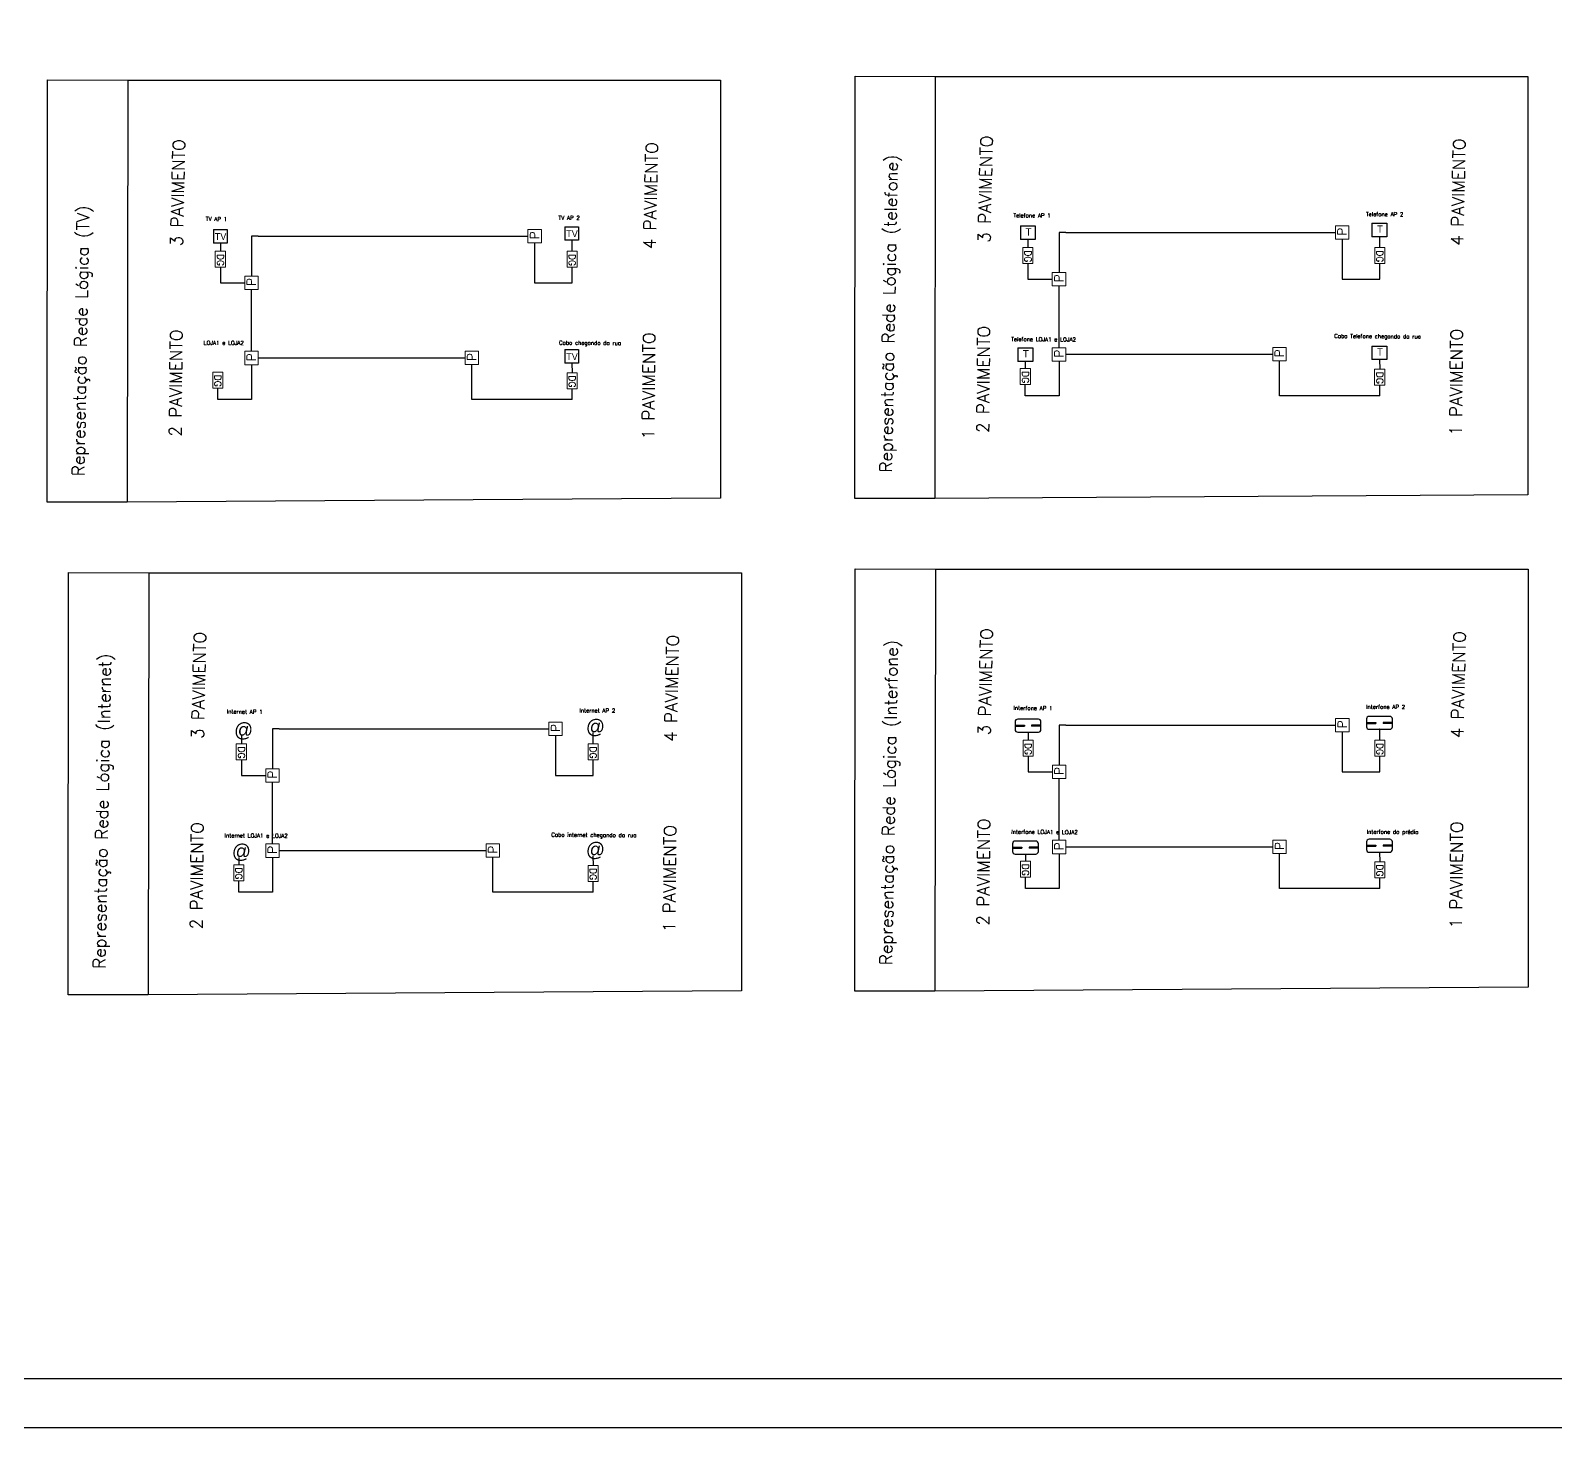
# Model space of a CAD drawing. Header units: millimetres. Extents: x 18652 to 51407, y 18252 to 30404.
# Drawn here: x 41861 to 43413, y 18252 to 19674 of the extents above; entities that cross this region are included whole.
import ezdxf

# ---------------------------------------------------------------- set-up
doc = ezdxf.new("R2010")
doc.units = ezdxf.units.MM
for name, color, linetype in [('BLOCOS-ELÉTRICOS', 22, 'Continuous'), ('P02', 2, 'Continuous'), ('Rede Lógica', 6, 'Continuous'), ('VIEWPORT', 10, 'Continuous')]:
    doc.layers.add(name, color=color, linetype=linetype)
for name, color, linetype, lineweight in [('EJEL05130C', 130, 'Continuous', 30), ('EJEL0580C', 80, 'Continuous', 9), ('EJELFORMATO', 170, 'Continuous', 25)]:
    doc.layers.add(name, color=color, linetype=linetype, lineweight=lineweight)
doc.styles.add('PADRÃO', font='', dxfattribs={"height": 0.2})
doc.styles.add('ROMANS', font='romans.shx')
doc.styles.add('SR80', font='SIMPLEX', dxfattribs={"height": 0.1})
doc.styles.get('PADRÃO').set_extended_font_data('AvantGarde Bk BT')

# ---------------------------------------------------------------- blocks, each defined once
blk = doc.blocks.new('A$C10176D62')
at = {"layer": 'BLOCOS-ELÉTRICOS', "color": 1}
for p, q in [((5.337369657354429e-07, 0.08099985402077436), (0.1079014143547283, 0.08099985402077436)), ((5.337369657354429e-07, 0.06899985401832964), (0.1079014143547283, 0.06899985401832964)), ((0.1079014143547283, 0.08099985402077436), (0.1079014143547283, 0.06899985401832964)), ((0.3000005336889444, 0.08099985402077436), (0.1920996530720913, 0.08099985402077436)), ((0.1920996530720913, 0.08099985402077436), (0.1920996530720913, 0.06899985401832964)), ((0.3000005336889444, 0.06899985401832964), (0.1920996530720913, 0.06899985401832964))]:
    blk.add_line(p, q, dxfattribs=at)
at = {"layer": 'BLOCOS-ELÉTRICOS', "color": 3}
blk.add_lwpolyline([(5.337369657354429e-07, 0.02999985402857419, 0.414213562373095), (0.0300005337321636, -1.459702616557479e-07), (0.2700005336937465, -1.459702616557479e-07, 0.414213562373095), (0.3000005336889444, 0.02999985402857419), (0.3000005336889444, 0.1199998540141678, 0.414213562373095), (0.2700005336937465, 0.1499998540093657), (0.0300005337321636, 0.1499998540093657, 0.414213562373095), (5.337369657354429e-07, 0.1199998540141678)], format="xyb", close=True, dxfattribs=at)
blk = doc.blocks.new('A$C4247474B')
at = {"layer": 'EJEL0580C'}
for p, q in [((0, 0), (31.74178720138116, 0)), ((0, 0), (0, -31.74178720138048)), ((31.74178720138116, 0), (31.74178720138116, -31.74178720138048)), ((0, -31.74178720138048), (31.74178720138116, -31.74178720138048))]:
    blk.add_line(p, q, dxfattribs=at)
at = {"layer": 'EJEL0580C', "style": 'SR80'}
blk.add_text('P', height=21.16119146758717, rotation=270, dxfattribs=at).set_placement((5.517269947242312, -8.256829813860804))
blk = doc.blocks.new('hrneh')
at = {"layer": 'Rede Lógica'}
for p, q in [((17296.56153137323, 9543.938275723256), (17296.56153137323, 9563.816761298305)), ((17296.56153137323, 9563.816761298305), (17306.50077416066, 9563.816761298305)), ((17306.5001111012, 9563.816496692754), (17316.43935388869, 9563.816496692754)), ((17316.43869082922, 9543.937746512145), (17316.43869082922, 9563.816232087212)), ((17316.44001694887, 9543.938275723256), (17296.56153137323, 9543.938275723256))]:
    blk.add_line(p, q, dxfattribs=at)
at = {"layer": 'Rede Lógica', "color": 6, "style": 'PADRÃO'}
blk.add_text('TV', height=9.849917402638706, rotation=180, dxfattribs=at).set_placement((17314.58736156709, 9559.076179925562))

msp = doc.modelspace()

# ---------------------------------------------------------------- linework, layer by layer
at = {"layer": 'EJEL05130C'}
for p, q in [((41878.13623138542, 19193.93112889137), (41878.55720917676, 19623.59609636494)), ((41878.55720917676, 19623.59609636494), (41960.13327234129, 19623.51616964646)), ((41960.13327234129, 19623.51616964646), (41959.71229454994, 19193.85120217289)), ((41960.13327234129, 19623.51616964646), (42563.35587330725, 19623.51616964646)), ((42563.35587330725, 19623.51616964646), (42563.35587330725, 19197.75499916865)), ((42700.12828235038, 19197.62099209096), (42700.54926014172, 19627.28595956453)), ((42700.54926014172, 19627.28595956453), (42782.12532330625, 19627.20603284605)), ((42782.12532330625, 19627.20603284605), (42781.7043455149, 19197.54106537248)), ((42782.12532330625, 19627.20603284605), (43385.34792427221, 19627.20603284605)), ((43385.34792427221, 19627.20603284605), (43385.34792427221, 19201.44486236824)), ((42914.93119733792, 19468.28509807257), (42908.08663393473, 19468.28509807257)), ((42908.08663393473, 19468.28509807257), (42908.08663393473, 19427.6430563905)), ((42914.93119733792, 19468.28509807257), (43189.44887678285, 19468.28509807257)), ((42054.4157676121, 19457.49135390943), (42054.4157676121, 19449.23678010668)), ((42092.93914637296, 19464.59523487298), (42086.09458296977, 19464.59523487297)), ((42086.09458296977, 19464.59523487297), (42086.09458296977, 19423.95319319091)), ((42092.93914637296, 19464.59523487298), (42367.45682581789, 19464.59523487298)), ((42374.30138922108, 19457.75067146979), (42374.30138922108, 19416.99923399115)), ((42412.5020402214, 19460.35366413385), (42412.13178328691, 19460.35366413385)), ((42412.5020402214, 19449.23678010668), (42412.5020402214, 19460.35366413385)), ((42876.40781857706, 19461.18121710903), (42876.40781857706, 19452.92664330628)), ((43196.29344018604, 19461.44053466938), (43196.29344018604, 19420.68909719075)), ((43234.49409118636, 19464.04352733344), (43234.12383425187, 19464.04352733344)), ((43234.49409118636, 19452.92664330628), (43234.49409118636, 19464.04352733344)), ((42876.40781857706, 19436.76930950793), (42876.40781857706, 19420.79849298731)), ((43234.49409118636, 19420.68909719075), (43234.49409118636, 19436.76930950793)), ((42054.4157676121, 19433.07944630834), (42054.4157676121, 19417.10862978772)), ((42412.5020402214, 19416.99923399115), (42412.5020402214, 19433.07944630834)), ((42876.40781857706, 19420.79849298731), (42901.24207053155, 19420.79849298731)), ((43196.29344018604, 19420.68909719075), (43234.49409118636, 19420.68909719075)), ((42054.4157676121, 19417.10862978772), (42079.25001956659, 19417.10862978772)), ((42086.09458296977, 19347.38996669337), (42086.09458296977, 19410.26406638453)), ((42374.30138922108, 19416.99923399115), (42412.5020402214, 19416.99923399115)), ((42908.08663393473, 19351.07982989296), (42908.08663393473, 19413.95392958412)), ((42914.93119733792, 19344.48141896566), (43125.61256854973, 19344.48141896566)), ((42051.76719619911, 19326.18057099508), (42051.76719619911, 19326.18057099508)), ((42086.09458296977, 19333.70083988699), (42086.09458296977, 19298.48206464056)), ((42092.93914637296, 19340.79155576607), (42303.62051758477, 19340.79155576607)), ((42310.46508098796, 19298.48206464056), (42310.46508098796, 19333.94699236288)), ((42412.13178328691, 19335.25140574132), (42412.46246013701, 19325.50284453723)), ((42873.75924716407, 19337.13138552623), (42873.75924716407, 19329.87043419467)), ((42908.08663393473, 19337.39070308658), (42908.08663393473, 19302.17192784015)), ((43132.45713195292, 19302.17192784015), (43132.45713195292, 19337.63685556248)), ((43234.12383425187, 19338.94126894091), (43234.45451110197, 19329.19270773682)), ((42051.76719619911, 19298.48206464056), (42051.76719619911, 19310.02323719674)), ((42873.75924716407, 19302.17192784015), (42873.75924716407, 19313.71310039633)), ((43234.45451110197, 19302.17192784015), (43234.45451110197, 19313.03537393848)), ((42086.09458296977, 19298.48206464056), (42051.76719619911, 19298.48206464056)), ((42412.46246013701, 19298.48206464056), (42310.46508098796, 19298.48206464056)), ((42412.46246013701, 19298.48206464056), (42412.46246013701, 19309.34551073889)), ((42908.08663393473, 19302.17192784015), (42873.75924716407, 19302.17192784015)), ((43234.45451110197, 19302.17192784015), (43132.45713195292, 19302.17192784015)), ((43385.34792427221, 19201.44486236824), (42781.7043455149, 19197.54106537248)), ((41959.71229454994, 19193.85120217289), (41878.13623138542, 19193.93112889137)), ((42563.35587330725, 19197.75499916865), (41959.71229454994, 19193.85120217289)), ((42781.7043455149, 19197.54106537248), (42700.12828235038, 19197.62099209096)), ((42700.25130622672, 18696.22013187774), (42700.67228401806, 19125.88509935131)), ((42700.67228401806, 19125.88509935131), (42782.24834718258, 19125.80517263283)), ((42782.24834718258, 19125.80517263283), (42781.82736939124, 18696.14020515925)), ((42782.24834718258, 19125.80517263283), (43385.47094814855, 19125.80517263283)), ((43385.47094814855, 19125.80517263283), (43385.47094814855, 18700.04400215502)), ((41899.49593828618, 18692.50946136875), (41899.91691607752, 19122.17442884232)), ((41899.91691607752, 19122.17442884232), (41981.49297924204, 19122.09450212384)), ((41981.49297924204, 19122.09450212384), (41981.0720014507, 18692.42953465026)), ((41981.49297924204, 19122.09450212384), (42584.71558020801, 19122.09450212384)), ((42584.71558020801, 19122.09450212384), (42584.71558020801, 18696.33333164603)), ((42075.77547451286, 18956.06968638681), (42075.77547451286, 18947.81511258406)), ((42114.29885327372, 18963.17356735035), (42107.45428987053, 18963.17356735035)), ((42107.45428987053, 18963.17356735035), (42107.45428987053, 18922.53152566828)), ((42114.29885327372, 18963.17356735035), (42388.81653271865, 18963.17356735035)), ((42395.66109612184, 18956.32900394716), (42395.66109612184, 18915.57756646853)), ((42433.86174712216, 18958.93199661123), (42433.49149018767, 18958.93199661123)), ((42433.86174712216, 18947.81511258406), (42433.86174712216, 18958.93199661123)), ((42876.5308424534, 18959.7803568958), (42876.5308424534, 18951.52578309305)), ((42915.05422121427, 18966.88423785934), (42908.20965781107, 18966.88423785934)), ((42908.20965781107, 18966.88423785934), (42908.20965781107, 18926.24219617727)), ((42915.05422121427, 18966.88423785934), (43189.57190065919, 18966.88423785934)), ((43196.41646406238, 18960.03967445615), (43196.41646406238, 18919.28823697752)), ((43234.6171150627, 18962.64266712022), (43234.24685812822, 18962.64266712022)), ((43234.6171150627, 18951.52578309305), (43234.6171150627, 18962.64266712022)), ((42075.77547451286, 18931.65777878572), (42075.77547451286, 18915.68696226509)), ((42433.86174712216, 18915.57756646853), (42433.86174712216, 18931.65777878572)), ((42876.5308424534, 18935.36844929471), (42876.5308424534, 18919.39763277408)), ((43234.6171150627, 18919.28823697752), (43234.6171150627, 18935.36844929471)), ((42075.77547451286, 18915.68696226509), (42100.60972646734, 18915.68696226509)), ((42107.45428987053, 18845.96829917075), (42107.45428987053, 18908.8423988619)), ((42395.66109612184, 18915.57756646853), (42433.86174712216, 18915.57756646853)), ((42876.5308424534, 18919.39763277408), (42901.36509440788, 18919.39763277408)), ((42908.20965781107, 18849.67896967974), (42908.20965781107, 18912.55306937089)), ((43196.41646406238, 18919.28823697752), (43234.6171150627, 18919.28823697752)), ((42073.12690309987, 18832.01985480401), (42073.12690309987, 18824.75890347246)), ((42107.45428987053, 18832.27917236437), (42107.45428987053, 18797.06039711794)), ((42114.29885327372, 18839.36988824345), (42324.98022448553, 18839.36988824345)), ((42331.82478788872, 18797.06039711794), (42331.82478788872, 18832.52532484026)), ((42433.49149018767, 18833.8297382187), (42433.82216703777, 18824.08117701461)), ((42873.88227104041, 18835.730525313), (42873.88227104041, 18828.46957398145)), ((42908.20965781107, 18835.98984287336), (42908.20965781107, 18800.77106762693)), ((42915.05422121427, 18843.08055875244), (43125.73559242607, 18843.08055875244)), ((43132.58015582926, 18800.77106762693), (43132.58015582926, 18836.23599534925)), ((43234.24685812822, 18837.54040872769), (43234.57753497831, 18827.7918475236)), ((42073.12690309987, 18797.06039711794), (42073.12690309987, 18808.60156967412)), ((42433.82216703777, 18797.06039711794), (42433.82216703777, 18807.92384321627)), ((42873.88227104041, 18800.77106762693), (42873.88227104041, 18812.31224018311)), ((42908.20965781107, 18800.77106762693), (42873.88227104041, 18800.77106762693)), ((43234.57753497831, 18800.77106762693), (43132.58015582926, 18800.77106762693)), ((43234.57753497831, 18800.77106762693), (43234.57753497831, 18811.63451372526)), ((42107.45428987053, 18797.06039711794), (42073.12690309987, 18797.06039711794)), ((42433.82216703777, 18797.06039711794), (42331.82478788872, 18797.06039711794)), ((41981.0720014507, 18692.42953465026), (41899.49593828618, 18692.50946136875)), ((42584.71558020801, 18696.33333164603), (41981.0720014507, 18692.42953465026)), ((42781.82736939123, 18696.14020515925), (42700.25130622672, 18696.22013187774)), ((43385.47094814855, 18700.04400215502), (42781.82736939123, 18696.14020515925))]:
    msp.add_line(p, q, dxfattribs=at)
at = {"layer": 'EJEL0580C'}
for p, q in [((42871.28875761277, 19452.92664330628), (42881.52687954136, 19452.92664330628)), ((42871.28875761277, 19452.92664330628), (42871.28875761277, 19436.76930950793)), ((42881.52687954136, 19452.92664330628), (42881.52687954136, 19436.76930950793)), ((43229.37503022207, 19452.92664330628), (43239.61315215065, 19452.92664330628)), ((43229.37503022207, 19452.92664330628), (43229.37503022207, 19436.76930950793)), ((43239.61315215065, 19452.92664330628), (43239.61315215065, 19436.76930950793)), ((42049.2967066478, 19449.23678010668), (42059.5348285764, 19449.23678010668)), ((42049.2967066478, 19449.23678010668), (42049.2967066478, 19433.07944630834)), ((42059.5348285764, 19449.23678010668), (42059.5348285764, 19433.07944630834)), ((42407.38297925711, 19449.23678010668), (42417.62110118569, 19449.23678010668)), ((42407.38297925711, 19449.23678010668), (42407.38297925711, 19433.07944630834)), ((42417.62110118569, 19449.23678010668), (42417.62110118569, 19433.07944630834)), ((42871.28875761277, 19436.76930950793), (42881.52687954136, 19436.76930950793)), ((43229.37503022207, 19436.76930950793), (43239.61315215065, 19436.76930950793)), ((42049.2967066478, 19433.07944630834), (42059.5348285764, 19433.07944630834)), ((42407.38297925711, 19433.07944630834), (42417.62110118569, 19433.07944630834)), ((42046.64813523482, 19326.18057099508), (42056.88625716341, 19326.18057099508)), ((42046.64813523482, 19326.18057099508), (42046.64813523482, 19310.02323719674)), ((42056.88625716341, 19326.18057099508), (42056.88625716341, 19310.02323719674)), ((42868.64018619978, 19329.87043419467), (42878.87830812838, 19329.87043419467)), ((42868.64018619978, 19329.87043419467), (42868.64018619978, 19313.71310039633)), ((42878.87830812838, 19329.87043419467), (42878.87830812838, 19313.71310039633)), ((43229.33545013767, 19329.19270773682), (43239.57357206626, 19329.19270773682)), ((43229.33545013767, 19329.19270773682), (43229.33545013767, 19313.03537393848)), ((43239.57357206626, 19329.19270773682), (43239.57357206626, 19313.03537393848)), ((42046.64813523482, 19310.02323719674), (42056.88625716341, 19310.02323719674)), ((42407.34339917271, 19325.50284453723), (42417.5815211013, 19325.50284453723)), ((42407.34339917271, 19325.50284453723), (42407.34339917271, 19309.34551073889)), ((42417.5815211013, 19325.50284453723), (42417.5815211013, 19309.34551073889)), ((42868.64018619978, 19313.71310039633), (42878.87830812838, 19313.71310039633)), ((43229.33545013767, 19313.03537393848), (43239.57357206626, 19313.03537393848)), ((42407.34339917271, 19309.34551073889), (42417.5815211013, 19309.34551073889)), ((42070.65641354857, 18947.81511258406), (42080.89453547716, 18947.81511258406)), ((42070.65641354857, 18947.81511258406), (42070.65641354857, 18931.65777878572)), ((42080.89453547716, 18947.81511258406), (42080.89453547716, 18931.65777878572)), ((42428.74268615786, 18947.81511258406), (42438.98080808645, 18947.81511258406)), ((42428.74268615786, 18947.81511258406), (42428.74268615786, 18931.65777878572)), ((42438.98080808645, 18947.81511258406), (42438.98080808645, 18931.65777878572)), ((42871.41178148911, 18951.52578309305), (42881.6499034177, 18951.52578309305)), ((42871.41178148911, 18951.52578309305), (42871.41178148911, 18935.36844929471)), ((42881.6499034177, 18951.52578309305), (42881.6499034177, 18935.36844929471)), ((43229.4980540984, 18951.52578309305), (43239.73617602699, 18951.52578309305)), ((43229.4980540984, 18951.52578309305), (43229.4980540984, 18935.36844929471)), ((43239.73617602699, 18951.52578309305), (43239.73617602699, 18935.36844929471)), ((42070.65641354857, 18931.65777878572), (42080.89453547716, 18931.65777878572)), ((42428.74268615786, 18931.65777878572), (42438.98080808645, 18931.65777878572)), ((42871.41178148911, 18935.36844929471), (42881.6499034177, 18935.36844929471)), ((43229.4980540984, 18935.36844929471), (43239.73617602699, 18935.36844929471)), ((42068.00784213558, 18824.75890347246), (42078.24596406418, 18824.75890347246)), ((42068.00784213558, 18824.75890347246), (42068.00784213558, 18808.60156967412)), ((42078.24596406418, 18824.75890347246), (42078.24596406418, 18808.60156967412)), ((42428.70310607347, 18824.08117701461), (42438.94122800206, 18824.08117701461)), ((42428.70310607347, 18824.08117701461), (42428.70310607347, 18807.92384321627)), ((42438.94122800206, 18824.08117701461), (42438.94122800206, 18807.92384321627)), ((42868.76321007612, 18828.46957398145), (42879.00133200471, 18828.46957398145)), ((42868.76321007612, 18828.46957398145), (42868.76321007612, 18812.31224018311)), ((42879.00133200471, 18828.46957398145), (42879.00133200471, 18812.31224018311)), ((43229.45847401401, 18827.7918475236), (43239.6965959426, 18827.7918475236)), ((43229.45847401401, 18827.7918475236), (43229.45847401401, 18811.63451372526)), ((43239.6965959426, 18827.7918475236), (43239.6965959426, 18811.63451372526)), ((42068.00784213558, 18808.60156967412), (42078.24596406418, 18808.60156967412)), ((42428.70310607347, 18807.92384321627), (42438.94122800206, 18807.92384321627)), ((42868.76321007612, 18812.31224018311), (42879.00133200471, 18812.31224018311)), ((43229.45847401401, 18811.63451372526), (43239.6965959426, 18811.63451372526))]:
    msp.add_line(p, q, dxfattribs=at)
at = {"layer": 'EJELFORMATO', "color": 7}
msp.add_lwpolyline([(40451.29680280946, 18252.03906181687), (44656.29680280946, 18252.03906181687), (44656.29680280946, 21222.03906181686), (40451.29680280946, 21222.03906181686)], close=True, dxfattribs=at)
at = {"layer": 'EJELFORMATO'}
msp.add_lwpolyline([(44606.29680280946, 18302.03906181687), (44606.29680280946, 21172.03906181686), (40576.29680280946, 21172.03906181686), (40576.29680280946, 18302.03906181687)], close=True, dxfattribs=at)
at = {"layer": 'Rede Lógica'}
for p, q in [((42868.89855420097, 19475.02442548018), (42883.91608111432, 19475.02442548018)), ((42868.89955603976, 19475.02442548018), (42868.89955603976, 19461.18141700961)), ((42883.91608111432, 19475.02442548018), (42883.91608111432, 19461.18101720844)), ((43226.61456987578, 19477.8867357046), (43241.63209678913, 19477.8867357046)), ((43226.61557171457, 19477.8867357046), (43226.61557171457, 19464.04372723403)), ((43241.63209678913, 19477.8867357046), (43241.63209678913, 19464.04332743286)), ((42876.40781857706, 19461.18121710903), (42868.89905512066, 19461.18121710903)), ((42883.91608111432, 19461.18101720844), (42876.40731765791, 19461.18101720844)), ((43234.12383425187, 19464.04352733344), (43226.61507079547, 19464.04352733344)), ((43241.63209678913, 19464.04332743286), (43234.12333333273, 19464.04332743286)), ((42866.24998278798, 19350.97459389738), (42881.26750970133, 19350.97459389738)), ((42866.25098462678, 19350.97459389738), (42866.25098462677, 19337.13158542681)), ((42881.26750970133, 19350.97459389738), (42881.26750970133, 19337.13118562564)), ((43226.61456987578, 19352.7844773121), (43241.63209678913, 19352.7844773121)), ((43226.61557171457, 19352.7844773121), (43226.61557171457, 19338.94146884153)), ((43241.63209678913, 19352.7844773121), (43241.63209678913, 19338.94106904035)), ((42873.75924716407, 19337.13138552623), (42866.25048370768, 19337.13138552623)), ((42881.26750970133, 19337.13118562564), (42873.75874624493, 19337.13118562564)), ((43234.12383425187, 19338.94126894094), (43226.61507079547, 19338.94126894094)), ((43241.63209678913, 19338.94106904035), (43234.12333333273, 19338.94106904035))]:
    msp.add_line(p, q, dxfattribs=at)

# ---------------------------------------------------------------- block references
at = {"layer": 'BLOCOS-ELÉTRICOS', "xscale": 87.70223412750632, "yscale": 87.70223412750632, "zscale": 87.70223412750632}
for p in [(42863.37546052645, 18959.78036969772), (43221.09147620127, 18962.64267992214), (43221.09147620127, 18962.64267992214), (42860.72688911347, 18835.73053811492), (43221.09147620127, 18837.54042152961), (43221.09147620127, 18837.54042152961)]:
    msp.add_blockref('A$C10176D62', p, dxfattribs=at)
at = {"layer": 'EJEL0580C', "xscale": 0.4312651559135569, "yscale": 0.4312651559135569, "zscale": 0.4312651559135569, "rotation": 180}
for p in [(42381.14595262427, 19457.75067146979), (43203.13800358923, 19461.44053466938), (42092.93914637296, 19410.26406638453), (42914.93119733792, 19413.95392958412), (42092.93914637296, 19333.70083988699), (42317.30964439115, 19333.94699236288), (42914.93119733792, 19337.39070308658), (43139.30169535612, 19337.63685556248), (42402.50565952503, 18956.32900394716), (43203.26102746557, 18960.03967445615), (42114.29885327372, 18908.8423988619), (42915.05422121427, 18912.55306937089), (42114.29885327372, 18832.27917236437), (42338.66935129192, 18832.52532484026), (42915.05422121427, 18835.98984287336), (43139.42471923245, 18836.23599534925)]:
    msp.add_blockref('A$C4247474B', p, dxfattribs=at)
at = {"layer": 'VIEWPORT', "xscale": 0.6963814430585374, "yscale": 0.6963814430585374, "zscale": 0.6963814430585374, "rotation": 179.9999999999999}
for p in [(54106.3412892735, 26117.55568702336), (54464.05730494831, 26120.41799724778), (54464.05730494831, 25995.31573885525)]:
    msp.add_blockref('hrneh', p, dxfattribs=at)

# ---------------------------------------------------------------- texts
at = {"layer": 'EJEL0580C', "style": 'SR80'}
for p in [(42051.07626877735, 19446.57358947279), (42409.16254138664, 19446.57358947279), (42873.06831974231, 19450.26345267238), (43231.1545923516, 19450.26345267238), (42870.41974832932, 19327.20724356077), (42048.42769736436, 19323.51738036118), (42409.12296130225, 19322.83965390333), (43231.11501226721, 19326.52951710292), (42072.43597567811, 18945.15192195016), (42430.5222482874, 18945.15192195016), (42873.19134361864, 18948.86259245915), (43231.27761622794, 18948.86259245915), (42069.78740426512, 18822.09571283856), (42430.48266820301, 18821.41798638071), (42870.54277220566, 18825.80638334755), (43231.23803614356, 18825.1286568897)]:
    msp.add_text('DG', height=6.825414619000415, rotation=270, dxfattribs=at).set_placement(p)
at = {"layer": 'P02', "style": 'ROMANS'}
for s, height, rotation, p in [('3 PAVIMENTO', 12.45565563755381, 88.61297569448817, (42016.04609388872, 19454.13044093162)), ('4 PAVIMENTO', 12.45565563755381, 88.61297569448817, (42497.35806152314, 19451.20498916976)), ('3 PAVIMENTO', 12.45565563755381, 88.61297569448817, (42838.03814485368, 19457.82030413121)), ('4 PAVIMENTO', 12.45565563755381, 88.61297569448817, (43319.3501124881, 19454.89485236935)), ('Representação Rede Lógica (telefone) ', 12.45565563755381, 88.92452646892177, (42737.97413740274, 19224.04268165904)), ('Representação Rede Lógica (TV) ', 12.45565563755381, 88.92452646892177, (41915.98208643778, 19220.35281845945)), ('TV AP 1 ', 4.046666628604001, 359.6370706516658, (42039.57881102171, 19480.09380101664)), ('TV AP 2', 4.046666628604001, 359.6370706516658, (42398.55502692275, 19481.29438666646)), ('Telefone AP 1 ', 4.046666628604001, 359.6370706516658, (42861.57086198667, 19483.78366421623)), ('Telefone AP 2', 4.046666628604001, 359.6370706516658, (43220.54707788772, 19484.98424986605)), ('2 PAVIMENTO', 12.45565563755381, 89.41738385086894, (42014.74176101162, 19260.55482070485)), ('LOJA1 e LOJA2', 4.046666628604001, 359.6370706516658, (42037.38673315688, 19354.07069099124)), ('Cabo chegando da rua ', 4.046666628604001, 359.6370706516658, (42399.09551604227, 19354.14557893927)), ('1 PAVIMENTO', 12.45565563755381, 89.41738385086894, (42496.05372864605, 19257.62936894299)), ('2 PAVIMENTO', 12.45565563755381, 89.41738385086894, (42836.73381197658, 19264.24468390444)), ('Telefone LOJA1 e LOJA2', 4.046666628604001, 359.6370706516658, (42859.37878412184, 19357.76055419084)), ('Cabo Telefone chegando da rua', 4.046666628604001, 359.6370706516658, (43188.16898399221, 19360.96684145295)), ('1 PAVIMENTO', 12.45565563755381, 89.41738385086894, (43318.04577961101, 19261.31923214258)), ('3 PAVIMENTO', 12.45565563755381, 88.61297569448817, (42838.16116873002, 18956.41944391798)), ('3 PAVIMENTO', 12.45565563755381, 88.61297569448817, (42037.40580078948, 18952.70877340899)), ('4 PAVIMENTO', 12.45565563755381, 88.61297569448817, (42518.7177684239, 18949.78332164714)), ('Representação Rede Lógica (Interfone) ', 12.45565563755381, 88.92452646892177, (42738.09716127908, 18722.64182144582)), ('4 PAVIMENTO', 12.45565563755381, 88.61297569448817, (43319.47313636445, 18953.49399215613)), ('Representação Rede Lógica (Internet) ', 12.45565563755381, 88.92452646892177, (41937.34179333854, 18718.93115093683)), ('Interfone AP 1 ', 4.046666628604001, 359.6370706516658, (42861.69388586302, 18982.38280400301)), ('Interfone AP 2', 4.046666628604001, 359.6370706516658, (43220.67010176406, 18983.58338965283)), ('Internet AP 1 ', 4.046666628604001, 359.6370706516658, (42060.93851792247, 18978.67213349401)), ('Internet AP 2', 4.046666628604001, 359.6370706516658, (42419.91473382352, 18979.87271914384)), ('2 PAVIMENTO', 12.45565563755381, 89.41738385086894, (42036.10146791238, 18759.13315318223)), ('1 PAVIMENTO', 12.45565563755381, 89.41738385086894, (42517.4134355468, 18756.20770142037)), ('2 PAVIMENTO', 12.45565563755381, 89.41738385086894, (42836.85683585292, 18762.84382369122)), ('Interfone LOJA1 e LOJA2', 4.046666628604001, 359.6370706516658, (42859.50180799817, 18856.35969397761)), ('Interfone do prédio ', 4.046666628604001, 359.6370706516658, (43221.21059088357, 18856.43458192564)), ('1 PAVIMENTO', 12.45565563755381, 89.41738385086894, (43318.16880348735, 18759.91837192936)), ('Internet LOJA1 e LOJA2', 4.046666628604001, 359.6370706516658, (42058.74644005764, 18852.64902346862)), ('Cabo internet chegando da rua', 4.046666628604001, 359.6370706516658, (42391.26560715647, 18853.35769839991))]:
    msp.add_text(s, height=height, rotation=rotation, dxfattribs=at).set_placement(p)
at = {"layer": 'Rede Lógica', "color": 6, "style": 'PADRÃO'}
for s, height, p in [('T', 7.441281134094298, (42873.98849317779, 19465.21578307018)), ('T', 7.441281134094298, (43231.7045088526, 19468.0780932946)), ('T', 7.441281134094298, (42871.3399217648, 19341.16595148739)), ('T', 7.441281134094298, (43231.7045088526, 19342.9758349021)), ('@', 14.25260447460551, (42068.38634871067, 18955.01852079327)), ('@', 14.25260447460551, (42426.54146578794, 18958.40704442257)), ('@', 14.25260447460551, (42066.17687870014, 18831.49490261536)), ('@', 14.25260447460551, (42426.54146578794, 18833.30478603004))]:
    msp.add_text(s, height=height, dxfattribs=at).set_placement(p)

doc.saveas('drawing.dxf')
